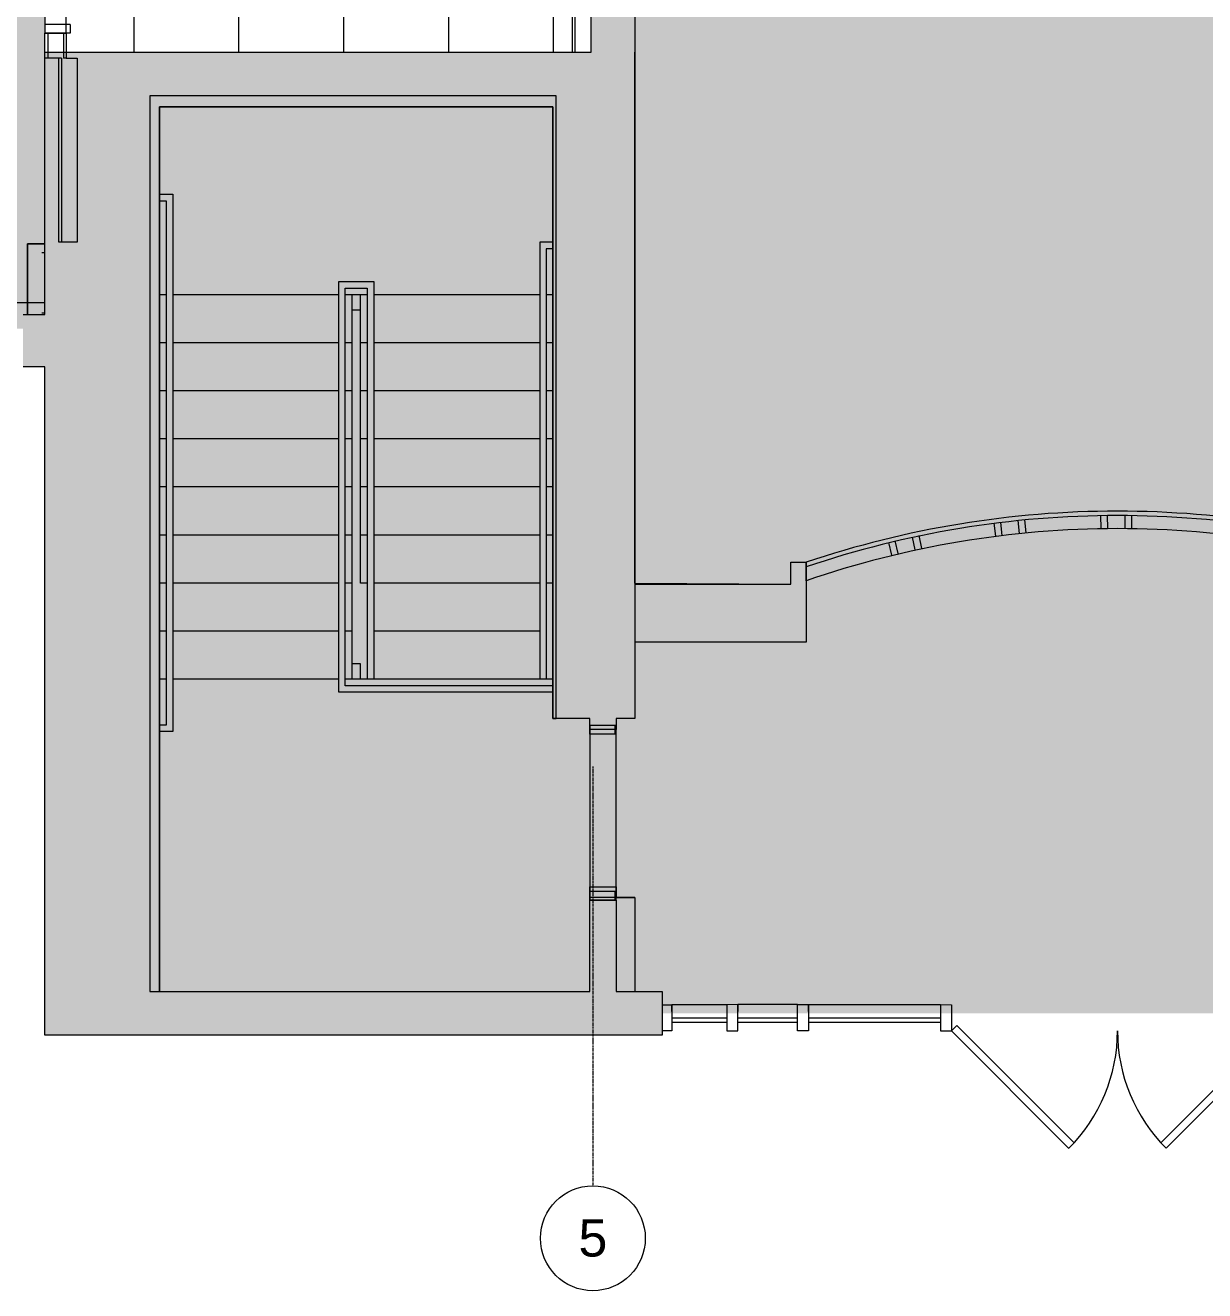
# Model space of a CAD drawing. Header units: inches. Extents: x -24 to 3083, y 122 to 13691.
# Drawn here: x 1510.2 to 1780.2, y 11893 to 12182.6 of the extents above; entities that cross this region are included whole.
import ezdxf

# ---------------------------------------------------------------- set-up
doc = ezdxf.new("R2010")
doc.units = ezdxf.units.IN
doc.header["$MEASUREMENT"] = 0
doc.linetypes.add('X2$0$Grid Line 1_2_', pattern=[0.8749999999999999, 0.4999999999999999, -0.125, 0.125, -0.125])
for name, color, linetype, lineweight in [('X2$0$A-CLNG', 13, 'Continuous', 13), ('X2$0$A-CLNG-PATT', 13, 'Continuous', 13), ('X2$0$A-DETL-GENF', 92, 'Continuous', 9), ('X2$0$A-DOOR', 31, 'Continuous', 13), ('X2$0$A-DOOR-FRAM', 31, 'Continuous', 20), ('X2$0$A-GLAZ', 151, 'Continuous', 13), ('X2$0$A-WALL', 113, 'Continuous', 13), ('X2$0$A-Wall-Extr', 7, 'Continuous', 9), ('X2$0$A-WALL-PATT', 111, 'Continuous', 13), ('X2$0$I-WALL', 2, 'Continuous', 9), ('X2$0$Plaza America_Tower 1_2nd Floor -REVIT_dwg', 8, 'Continuous', 9), ('X2$0$S-GRID', 1, 'Continuous', 9), ('X2$0$S-GRID-IDEN', 1, 'Continuous', 9)]:
    doc.layers.add(name, color=color, linetype=linetype, lineweight=lineweight)
doc.styles.add('X2$0$Swis721 Lt BT', font='swissl.ttf', dxfattribs={"height": 8.51463790446841})
pattern_1 = [(0, (0, 0), (30.72, 7.68), [1.267, -21.773, 1.267, -21.773, -122.88]), (0, (0, 0), (30.72, 7.68), [-46.08, 1.267, -44.813, 1.267, -21.773, -53.76]), (0, (0, 0), (30.72, 7.68), [-115.2, 1.267, -14.093, 1.267, -37.133]), (120, (11.52, 3.84), (-22.01107510106448, 22.76430040425796), [1.267, -21.773, 1.267, -21.773, -122.88]), (120, (11.52, 3.84), (-22.01107510106448, 22.76430040425796), [-46.07999999999999, 1.267, -44.813, 1.267, -21.773, -53.75999999999999]), (120, (11.52, 3.84), (-22.01107510106448, 22.76430040425796), [-115.2, 1.267, -14.093, 1.267, -37.133]), (240, (15.36, 19.2), (-8.708924898935503, -30.44430040425795), [1.267, -21.773, 1.267, -21.773, -122.88]), (240, (15.36, 19.2), (-8.708924898935503, -30.44430040425795), [-46.08, 1.267, -44.813, 1.267, -21.773, -53.76]), (240, (15.36, 19.2), (-8.708924898935503, -30.44430040425795), [-115.2, 1.267, -14.093, 1.267, -37.133])]

# ---------------------------------------------------------------- blocks, each defined once
blk = doc.blocks.new('X2$0$Plaza America_Tower 1_2nd Floor -REVIT_dwg-5250115-FIRST FLOOR')
at = {"layer": 'X2$0$A-GLAZ', "color": 253, "lineweight": 9}
for p, q in [((26673.9447293133, 12065.6598864842), (26673.5676043133, 12068.6360114842)), ((26675.4333543133, 12065.8432614842), (26675.0767293133, 12068.8218864842)), ((26679.4079793133, 12066.2917614842), (26679.1064793133, 12069.2672614842)), ((26680.9017293133, 12066.4288864842), (26680.6197293133, 12069.4153864842)), ((26698.0578543133, 12067.3741364842), (26698.0306043133, 12070.3738864842)), ((26699.5577293133, 12067.3928864842), (26699.5304793133, 12070.3926364842)), ((26703.5576043133, 12067.3928864842), (26703.5848543133, 12070.3926364842)), ((26705.0573543133, 12067.3741364842), (26705.0847293133, 12070.3738864842)), ((26656.9962293133, 12062.8355114842), (26656.3877293133, 12065.7731364842)), ((26650.1646043133, 12061.3120114842), (26649.46410431329, 12064.2236364842)), ((26651.6252293133, 12061.6528864842), (26650.9434793133, 12064.5742614842)), ((26655.5266043133, 12062.5352614842), (26654.8999793133, 12065.4596364842)), ((26630.54435431332, 12055.44415424489), (26630.55722931332, 12059.66813648421)), ((26597.55722931332, 11958.41874825509), (26599.80658526332, 11958.42426148421)), ((26599.8072293133, 11956.83001519459), (26599.8072293133, 11958.41914943211)), ((26599.7943352633, 11955.4243864842), (26612.4322293133, 11955.4243864842)), ((26599.7943352633, 11954.4245114842), (26612.4322293133, 11954.4245114842)), ((26614.90964196434, 11955.43051246973), (26628.5572293133, 11955.43051246973)), ((26614.90964196434, 11954.43063746973), (26628.5572293133, 11954.43063746973)), ((26631.04676696434, 11955.43705258143), (26661.2932293133, 11955.43705258143)), ((26631.04676696434, 11954.43717758143), (26661.2932293133, 11954.43717758143)), ((26663.8072293133, 11952.4181364842), (26665.04466618038, 11953.65557335128)), ((26691.89899073958, 11926.78109624881), (26665.03008210301, 11953.65000488538)), ((26690.66164226085, 11925.54374777008), (26663.79273362428, 11952.41265640665))]:
    blk.add_line(p, q, dxfattribs=at)
at = {"layer": 'X2$0$A-GLAZ', "color": 253, "lineweight": 9, "flags": 128}
for points in [[(26627.04460431329, 12054.6705114842), (26627.04460431329, 12059.6702614842), (26630.5443543133, 12059.6702614842)], [(26630.5572293133, 12055.44858253735), (26630.5443543133, 12059.6702614842), (26630.5443543133, 12054.6705114842)], [(26612.42010431332, 11958.42426148421), (26599.80658526332, 11958.42426148421), (26599.80658526332, 11952.41813648421), (26597.55722931332, 11952.41813648421)], [(26628.5572293133, 11958.4308015959), (26614.92189196434, 11958.4308015959), (26612.4201043133, 11958.4242614842), (26612.4201043133, 11952.42426246973), (26614.92189196434, 11952.42426246973), (26614.92189196434, 11958.42527541764), (26614.92189196434, 11956.83614118012)], [(26631.05966101435, 11956.84268129182), (26631.05966101435, 11958.43181552934), (26661.2932293133, 11958.43181552934), (26663.79258526329, 11958.42426209176), (26663.79258526329, 11952.4242614842)], [(26661.29079761225, 11958.42426049867), (26661.29079761225, 11952.4242614842), (26663.79258526329, 11952.4242614842)], [(26712.93717162821, 11925.54807879911), (26739.8072293133, 11952.4181364842), (26738.56979244622, 11953.65557335128), (26711.69973476114, 11926.78551566619)]]:
    blk.add_lwpolyline(points, dxfattribs=at)
blk.add_lwpolyline([(26631.05901696434, 11952.43080258143), (26628.55966101435, 11952.43080258143), (26628.55966101435, 11958.4308015959), (26631.05901696434, 11958.43692758143)], close=True, dxfattribs=at)
at = {"layer": 'X2$0$A-GLAZ', "color": 253, "lineweight": 9}
for centre, radius, start, end in [((26701.79171664393, 11848.66157661157), 222.7124788279989, 90.00004166669679, 108.6573083333626), ((26701.79139397609, 11848.66156897575), 222.7124864638215, 71.34269198938323, 89.99995865607335), ((26701.79143339991, 11848.66328578554), 221.7108096539975, 89.99996944445012, 108.744658333288), ((26701.79167417445, 11848.66325973338), 221.7108357061658, 71.25534277785384, 90.00003166674746), ((26701.79165563333, 11848.66195689315), 218.7122585463789, 90.00002499997638, 109.0114972222005), ((26701.7914552042, 11848.66195070124), 218.7122647382996, 70.98850027165044, 89.99997249383475), ((26663.80726325442, 11952.41808698673), 38.00000000000642, 315.0000000000006, 0.01728754605654802), ((26739.80717981582, 11952.41810254307), 38.0000000000026, 179.9827359263377, 224.9999999999285)]:
    blk.add_arc(centre, radius, start, end, dxfattribs=at)
at = {"layer": 'X2$0$A-Wall-Extr', "color": 253}
for p, q in [((26591.30722931332, 12173.91813648421), (26591.30722931332, 12176.41851148421)), ((26455.5572293133, 12130.5430114842), (26456.30722931331, 12130.5430114842)), ((26484.0572293133, 12120.9181364842), (26482.5572293133, 12120.9181364842)), ((26523.5572293133, 12120.9181364842), (26485.5572293133, 12120.9181364842)), ((26530.0572293133, 12120.9181364842), (26525.0572293133, 12120.9181364842)), ((26526.5572293133, 12120.9181364842), (26526.5572293133, 12032.9181364842)), ((26569.5572293133, 12120.9181364842), (26531.5572293133, 12120.9181364842)), ((26572.5572293133, 12120.9181364842), (26571.0572293133, 12120.9181364842)), ((26455.5572293133, 12116.7930114842), (26456.30722931331, 12116.7930114842)), ((26528.5572293133, 12117.4181364842), (26526.5572293133, 12117.4181364842)), ((26484.0572293133, 12109.9181364842), (26482.5572293133, 12109.9181364842)), ((26523.5572293133, 12109.9181364842), (26485.5572293133, 12109.9181364842)), ((26526.5572293133, 12109.9181364842), (26525.0572293133, 12109.9181364842)), ((26530.0572293133, 12109.9181364842), (26528.5572293133, 12109.9181364842)), ((26569.5572293133, 12109.9181364842), (26531.5572293133, 12109.9181364842)), ((26572.5572293133, 12109.9181364842), (26571.0572293133, 12109.9181364842)), ((26484.0572293133, 12098.9181364842), (26482.5572293133, 12098.9181364842)), ((26523.5572293133, 12098.9181364842), (26485.5572293133, 12098.9181364842)), ((26526.5572293133, 12098.9181364842), (26525.0572293133, 12098.9181364842)), ((26530.0572293133, 12098.9181364842), (26528.5572293133, 12098.9181364842)), ((26569.5572293133, 12098.9181364842), (26531.5572293133, 12098.9181364842)), ((26572.5572293133, 12098.9181364842), (26571.0572293133, 12098.9181364842)), ((26484.0572293133, 12087.9181364842), (26482.5572293133, 12087.9181364842)), ((26523.5572293133, 12087.9181364842), (26485.5572293133, 12087.9181364842)), ((26526.5572293133, 12087.9181364842), (26525.0572293133, 12087.9181364842)), ((26530.0572293133, 12087.9181364842), (26528.5572293133, 12087.9181364842)), ((26569.5572293133, 12087.9181364842), (26531.5572293133, 12087.9181364842)), ((26572.5572293133, 12087.9181364842), (26571.0572293133, 12087.9181364842)), ((26484.0572293133, 12076.9181364842), (26482.5572293133, 12076.9181364842)), ((26523.5572293133, 12076.9181364842), (26485.5572293133, 12076.9181364842)), ((26526.5572293133, 12076.9181364842), (26525.0572293133, 12076.9181364842)), ((26530.0572293133, 12076.9181364842), (26528.5572293133, 12076.9181364842)), ((26569.5572293133, 12076.9181364842), (26531.5572293133, 12076.9181364842)), ((26572.5572293133, 12076.9181364842), (26571.0572293133, 12076.9181364842)), ((26484.0572293133, 12065.9181364842), (26482.5572293133, 12065.9181364842)), ((26523.5572293133, 12065.9181364842), (26485.5572293133, 12065.9181364842)), ((26526.5572293133, 12065.9181364842), (26525.0572293133, 12065.9181364842)), ((26530.0572293133, 12065.9181364842), (26528.5572293133, 12065.9181364842)), ((26569.5572293133, 12065.9181364842), (26531.5572293133, 12065.9181364842)), ((26572.5572293133, 12065.9181364842), (26571.0572293133, 12065.9181364842)), ((26484.0572293133, 12054.9181364842), (26482.5572293133, 12054.9181364842)), ((26523.5572293133, 12054.9181364842), (26485.5572293133, 12054.9181364842)), ((26526.5572293133, 12054.9181364842), (26525.0572293133, 12054.9181364842)), ((26569.5572293133, 12054.9181364842), (26531.5572293133, 12054.9181364842)), ((26572.5572293133, 12054.9181364842), (26571.0572293133, 12054.9181364842)), ((26591.3072293133, 12054.6681364842), (26627.0572293133, 12054.6681364842)), ((26484.0572293133, 12043.9181364842), (26482.5572293133, 12043.9181364842)), ((26523.5572293133, 12043.9181364842), (26485.5572293133, 12043.9181364842)), ((26526.5572293133, 12043.9181364842), (26525.0572293133, 12043.9181364842)), ((26569.5572293133, 12043.9181364842), (26531.5572293133, 12043.9181364842)), ((26484.0572293133, 12032.9181364842), (26482.5572293133, 12032.9181364842)), ((26523.5572293133, 12032.9181364842), (26485.5572293133, 12032.9181364842)), ((26572.5572293133, 12032.9181364842), (26525.0572293133, 12032.9181364842)), ((26591.2959793133, 11982.9233864842), (26581.0463543133, 11982.9233864842)), ((26591.3072293133, 11982.9181364842), (26591.3072293133, 11961.4181364842)), ((26591.2959793133, 11961.4242614842), (26596.7957293133, 11961.4242614842))]:
    blk.add_line(p, q, dxfattribs=at)
at = {"layer": 'X2$0$A-Wall-Extr', "color": 253, "flags": 128}
for points in [[(26591.30722931332, 12173.91576148421), (26591.30722931332, 12054.93538648421)], [(26581.0572293133, 11985.4181364842), (26587.0572293133, 11985.4181364842), (26587.0572293133, 11982.9181364842), (26581.0572293133, 11982.9181364842)], [(26581.04635431333, 11982.32438648421), (26581.04635431333, 11982.92338648421)]]:
    blk.add_lwpolyline(points, close=True, dxfattribs=at)
for points in [[(26482.55722931333, 11961.41813648421), (26482.55722931333, 12163.91813648421), (26572.54672931333, 12163.91813648421), (26572.54672931333, 12023.92176148421), (26573.29597931332, 12023.92176148421)], [(26573.29597931332, 12023.92176148421), (26572.55722931332, 12023.92176148421), (26572.55722931332, 12163.91613648421), (26482.55722931333, 12163.91613648421), (26482.55722931333, 11961.41813648421)], [(26581.04635431333, 12023.91813648421), (26572.55722931332, 12023.91813648421), (26572.55722931332, 12163.91813648421)], [(26482.5572293133, 12143.9181364842), (26485.5572293133, 12143.9181364842), (26485.5572293133, 12020.9181364842), (26482.5572293133, 12020.9181364842)], [(26482.5572293133, 12142.4181364842), (26484.0572293133, 12142.4181364842), (26484.0572293133, 12022.4181364842), (26482.5572293133, 12022.4181364842)], [(26452.30147931333, 12116.41851148421), (26452.30147931333, 12132.54313648421), (26456.30722931333, 12132.54313648421)], [(26456.30722931333, 12132.54313648421), (26452.30722931332, 12132.54313648421), (26452.30722931332, 12116.41851148421)], [(26572.5572293133, 12132.9181364842), (26569.5572293133, 12132.9181364842), (26569.5572293133, 12032.9181364842)], [(26572.5572293133, 12131.4181364842), (26571.0572293133, 12131.4181364842), (26571.0572293133, 12032.9181364842)], [(26572.5572293133, 12029.9181364842), (26523.5572293133, 12029.9181364842), (26523.5572293133, 12123.9181364842), (26531.5572293133, 12123.9181364842), (26531.5572293133, 12032.9181364842)], [(26572.5572293133, 12031.4181364842), (26525.0572293133, 12031.4181364842), (26525.0572293133, 12122.4181364842), (26530.0572293133, 12122.4181364842), (26530.0572293133, 12032.9181364842)], [(26530.0572293133, 12054.9181364842), (26528.5572293133, 12054.9181364842), (26528.5572293133, 12120.9181364842)], [(26591.29597931333, 12054.93538648421), (26627.05722931332, 12054.66813648421), (26627.04460431332, 12059.67026148421), (26630.54435431332, 12059.67026148421), (26630.54435431332, 12041.41813648421), (26591.30722931332, 12041.41813648421), (26591.30722931332, 12023.91813648421), (26587.05722931333, 12023.91813648421), (26587.05722931333, 12021.41813648421), (26581.05722931332, 12021.41813648421), (26581.05722931332, 12022.3272817264)], [(26630.55722931332, 12059.66813648421), (26630.55722931332, 12041.41813648421), (26591.30722931332, 12041.41813648421), (26591.30722931332, 12023.91813648421), (26587.04635431333, 12023.91813648421)], [(26591.2959793133, 12054.6705114842), (26627.04460431329, 12054.6705114842), (26627.04460431329, 12059.6702614842), (26630.5443543133, 12059.6702614842), (26630.5443543133, 12041.4210114842)], [(26528.5572293133, 12032.9181364842), (26528.5572293133, 12036.4181364842), (26526.5572293133, 12036.4181364842)], [(26587.05722931333, 12023.91813648421), (26587.05722931333, 12021.41813648421), (26581.05722931332, 12021.41813648421), (26581.05722931332, 12022.3272817264)], [(26581.112592854, 11982.32438648421), (26581.12239496989, 11985.41813648421), (26587.05722931333, 11985.41813648421), (26587.05722931333, 11982.91813648421), (26591.30722931332, 11982.91813648421), (26591.30722931332, 11961.42426148421), (26597.30722931332, 11961.42426148421)]]:
    blk.add_lwpolyline(points, dxfattribs=at)
blk = doc.blocks.new('X2$0$Single Flush - OTJ_SOLIDFLUSH_ALUM-5104245-FIRST FLOOR')
at = {"layer": 'X2$0$A-DOOR-FRAM'}
for p, q in [((-20.00000000000034, 3.312499999999999), (-20.00000000000034, -2.4375)), ((-20.00000000000034, 3.312499999999999), (-18.00000000000034, 3.312499999999999)), ((-18.00000000000034, 3.312499999999999), (-18.00000000000034, -2.4375)), ((18.00000399999976, 3.312499999999999), (18.00000399999976, -2.4375)), ((18.00000399999976, 3.312499999999999), (20.00000399999975, 3.312499999999999)), ((20.00000399999975, 3.312499999999999), (20.00000399999975, -2.4375)), ((-20.00000000000034, -2.437499999999999), (-18.00000000000034, -2.437499999999999)), ((18.00000399999976, -2.437499999999999), (20.00000399999975, -2.437499999999999))]:
    blk.add_line(p, q, dxfattribs=at)
blk = doc.blocks.new('X2$0$Single Flush - OTJ_SOLIDFLUSH_ALUM-5237249-FIRST FLOOR')
at = {"layer": 'X2$0$A-DOOR-FRAM', "color": 8}
for p, q in [((-20.00000000000034, -2.75), (-20.00000000000034, 2.999999999999999)), ((-20.00000000000034, 2.999999999999999), (-18.00000000000034, 2.999999999999999)), ((-18.00000000000034, -2.75), (-18.00000000000034, 2.999999999999999)), ((18.00000399999976, -2.75), (18.00000399999976, 2.999999999999999)), ((18.00000399999976, 2.999999999999999), (20.00000399999975, 2.999999999999999)), ((20.00000399999975, -2.75), (20.00000399999975, 2.999999999999999)), ((-20.00000000000034, -2.75), (-18.00000000000034, -2.75)), ((18.00000399999976, -2.75), (20.00000399999975, -2.75))]:
    blk.add_line(p, q, dxfattribs=at)
blk = doc.blocks.new('X2$0$Grid - Grid Head - Circle-50561-FIRST FLOOR')
at = {"layer": 'X2$0$S-GRID-IDEN'}
blk.add_circle((0, 0), 0.1250000000000001, dxfattribs=at)
blk = doc.blocks.new('X2')
at = {"layer": 'X2$0$A-CLNG-PATT'}
h = blk.add_hatch(dxfattribs=at)
h.set_pattern_fill('FP2_63', color=256, style=0, pattern_type=2)
h.set_pattern_definition([(0, (0, 0), (15.36, 3.84), [1.267, -10.253, 1.267, -10.253, -61.44]), (0, (0, 0), (15.36, 3.84), [-23.04, 1.267, -21.773, 1.267, -10.253, -26.88]), (0, (0, 0), (15.36, 3.84), [-57.6, 1.267, -6.412999999999999, 1.267, -17.933]), (120, (5.76, 1.92), (-11.00553755053224, 11.38215020212898), [1.267, -10.253, 1.267, -10.253, -61.43999999999999]), (120, (5.76, 1.92), (-11.00553755053224, 11.38215020212898), [-23.04, 1.267, -21.773, 1.267, -10.253, -26.88]), (120, (5.76, 1.92), (-11.00553755053224, 11.38215020212898), [-57.59999999999999, 1.267, -6.412999999999998, 1.267, -17.933]), (240, (7.68, 9.6), (-4.354462449467752, -15.22215020212898), [1.267, -10.253, 1.267, -10.253, -61.44]), (240, (7.68, 9.6), (-4.354462449467752, -15.22215020212898), [-23.04, 1.267, -21.773, 1.267, -10.253, -26.88]), (240, (7.68, 9.6), (-4.354462449467752, -15.22215020212898), [-57.6, 1.267, -6.412999999999999, 1.267, -17.933])])
h.paths.add_polyline_path([(25691.31948555828, 12113.17263648421), (25691.31948555828, 12115.17263648422), (25694.33336055828, 12115.17273017981), (25694.33336055828, 12119.16813648421), (25540.28588946195, 12119.16813648421), (25540.30722931332, 12115.16813648421), (25546.56948555829, 12115.16813648421), (25546.56948555829, 12113.17263648421), (25641.98303642479, 12113.17263648421)], flags=0)
h.paths.add_polyline_path([(27572.05722931333, 12113.17263648421), (27652.05627579081, 12113.17263648421), (27652.05627579081, 12120.17263648421), (27551.47660431332, 12120.17263648421), (27551.47660431332, 12116.17263648421), (27572.05722931333, 12116.17263648421)], flags=0)
h.paths.add_polyline_path([(27727.84703642479, 12113.17263648421), (27857.05753228224, 12113.17263648421), (27857.05753228224, 12116.17263648421), (27863.42699353379, 12116.17263648421), (27863.42699353379, 12120.17263648421), (27712.0562757908, 12120.17263648421), (27712.0562757908, 12113.17263648421)], flags=0)
h.paths.add_polyline_path([(25902.15036055832, 12113.17263648421), (26071.81948555828, 12113.17263648421), (26071.81948555828, 12115.17263648421), (26092.64148555829, 12115.17263648421), (26092.64148555829, 12119.17263648422), (25871.64148555829, 12119.17263648422), (25871.64148555829, 12115.17263648421), (25891.9807355583, 12115.17263648421), (25891.98073555829, 12113.17263648421), (25892.28144421932, 12113.17263648421)], flags=0)
h.paths.add_polyline_path([(26371.98073555829, 12113.17263648421), (26451.30722931332, 12113.17263648421), (26451.30722931332, 12116.41851148421), (26456.30722931333, 12116.41851148421), (26456.30722931333, 12119.17263648422), (26351.64148555828, 12119.17263648422), (26351.64148555828, 12115.17263648421), (26371.98073555829, 12115.17263648421)], flags=0)
h.paths.add_polyline_path([(27031.64597931332, 12113.17263648421), (27031.64597931333, 12116.17263648421), (27052.46797931333, 12116.17263648421), (27052.46797931333, 12120.17263648421), (26946.46797931332, 12120.16813648422), (26946.46797931332, 12116.23013648421), (26951.30722931333, 12116.23013648421), (26951.30722931333, 12113.17263648421), (26954.78047931332, 12113.17263648421)], flags=0)
h.paths.add_polyline_path([(25751.48073555829, 12113.17263648421), (25831.81948555829, 12113.17263648421), (25831.81948555829, 12115.17263648422), (25852.64148555829, 12115.17263648422), (25852.64148555829, 12119.17263648422), (25751.48073555829, 12119.16813648421), (25751.48073555829, 12115.16813648421)], flags=0)
h.paths.add_polyline_path([(26160.00698555829, 12113.17263648421), (26311.81948555828, 12113.17263648421), (26311.81948555828, 12115.17263648421), (26332.6414855583, 12115.17263648421), (26332.6414855583, 12119.17263648422), (26164.25698555829, 12119.17263648422), (26164.25698555829, 12113.23513648421), (26159.38198555829, 12113.23513648421), (26159.38198555829, 12119.17263648422), (26111.64148555828, 12119.17263648422), (26111.64148555828, 12115.17263648421), (26131.98073555829, 12115.17263648421), (26131.98073555829, 12113.17263648421), (26159.38198555829, 12113.17263648421)], flags=0)
h.paths.add_polyline_path([(27271.64597931333, 12113.2144571432), (27271.64597931333, 12116.17263648421), (27292.22660431332, 12116.17263648421), (27292.20345111019, 12120.16813648421), (27194.17549852658, 12120.16813648421), (27194.17549852658, 12113.28063648421), (27189.30049852658, 12113.28063648421), (27189.30049852658, 12120.16813648421), (27087.80722931333, 12120.16813648421), (27087.80722931333, 12116.17263648421), (27091.80722931333, 12116.17263648421), (27091.80722931333, 12113.2144571432), (27206.38103642479, 12113.2144571432)], flags=0)
h.paths.add_polyline_path([(27380.20303642479, 12113.2144571432), (27516.00922931332, 12113.2144571432), (27516.00922931332, 12120.17263648421), (27311.22660431332, 12120.17263648421), (27311.22660431332, 12116.17263648421), (27331.80722931332, 12116.17263648421), (27331.80722931333, 12113.2144571432)], flags=0)
h.paths.add_polyline_path([(27707.8062757908, 12116.17263648421), (27707.80627579081, 12120.17263648421), (27656.30627579082, 12120.17263648421), (27656.30627579082, 12116.17263648421), (27698.39597931332, 12116.17263648421)], flags=0)
h.paths.add_polyline_path([(27524.05722931333, 12116.17263648421), (27532.47660431333, 12116.17263648421), (27532.47660431333, 12120.17263648421), (27520.25922931331, 12120.17263648421), (27520.25922931331, 12116.17263648421)], flags=0)
h.paths.add_polyline_path([(27082.93222931333, 12116.17263648421), (27082.93222931333, 12120.17263648421), (27071.46797931332, 12120.16813648422), (27071.46797931332, 12116.17263648421), (27079.64597931332, 12116.17263648421)], flags=0)
h.paths.add_polyline_path([(27892.05272931333, 12141.26188648421), (27892.05272931333, 12150.41813648421), (27894.55272931331, 12150.41813648421), (27894.55272931331, 12295.10128087273), (27892.30272931331, 12295.10128087272), (27892.30272931331, 12337.45414772779), (27888.30272931332, 12337.45414772779), (27888.30272931332, 12141.26188648421), (27892.03690810271, 12141.26188648421)], flags=0)
h.paths.add_polyline_path([(25515.38386654815, 12141.56399912924), (25515.38386654815, 12341.91851148421), (25511.31948555829, 12341.91851148421), (25511.3067521477, 12295.16788648421), (25509.0567355583, 12295.16788648421), (25509.0567355583, 12150.41803013598), (25511.38386654815, 12150.41803013598), (25511.38386654815, 12141.56399912924)], flags=0)
h.paths.add_polyline_path([(27888.0810990473, 12365.35128087273), (27892.30722931332, 12365.35128087273), (27892.31948555831, 12412.16826148422), (27894.56948555831, 12412.16826148422), (27894.56948555831, 12492.66826148421), (27892.31948555831, 12492.66826148422), (27892.31948555831, 12552.6680114842), (27894.30272931333, 12552.6680114842), (27894.30272931333, 12633.16826148421), (27892.05272931333, 12633.16826148421), (27892.02456259232, 12641.66826148421), (27888.05272931332, 12641.66826148421), (27888.05272931332, 12365.35128087273)], flags=0)
h.paths.add_polyline_path([(25511.31948555829, 12365.91851148421), (25515.31948555829, 12365.91851148421), (25515.31948555829, 12403.9182614842), (25511.31948555829, 12403.9182614842), (25511.31948555829, 12385.9182614842)], flags=0)
h.paths.add_polyline_path([(25511.32002006839, 12408.7932614842), (25515.31948555829, 12408.7932614842), (25515.31948555829, 12512.66801148421), (25511.3194855583, 12512.66801148421), (25511.30673555829, 12492.66801148409), (25509.32398555829, 12492.66801148421), (25509.32398555829, 12412.16801148421), (25511.3194855583, 12412.16801148421), (25511.3194855583, 12408.7932614842)], flags=0)
h.paths.add_polyline_path([(27888.05272931332, 12688.91826148422), (27892.05272931333, 12688.91826148422), (27892.05272931333, 12711.16826148421), (27894.17732988641, 12711.16826148421), (27894.17732988641, 12791.8292614842), (27892.30272931332, 12791.8292614842), (27892.30272931332, 12844.16876148422), (27888.05272931332, 12844.16876148422), (27888.05272931332, 12689.7800729732)], flags=0)
h.paths.add_polyline_path([(27892.20866466589, 12849.04376148422), (27892.30272931332, 12849.04376148422), (27892.3194855583, 12852.66801148421), (27894.30272931333, 12852.66801148421), (27894.30272931333, 12933.16826148421), (27892.05272931333, 12933.16826148421), (27892.05272931333, 12959.85140557675), (27888.05272931332, 12959.85140557675), (27888.05272931332, 12849.04376148422), (27888.30722931293, 12849.04376148422)], flags=0)
h = blk.add_hatch(dxfattribs=at)
h.set_pattern_fill('FP2_1', color=256, style=0, pattern_type=2)
h.set_pattern_definition(pattern_1)
h.paths.add_polyline_path([(25694.33336055828, 12119.16813648421), (25694.33336055828, 12138.40076148421), (25540.30722931332, 12138.40076148421), (25540.30722931332, 12119.16813648421), (25641.98303642479, 12119.16813648421)], flags=0)
h.paths.add_polyline_path([(26192.85965643385, 12119.17263648422), (26332.6414855583, 12119.17263648422), (26332.6414855583, 12138.40076148421), (26192.85965643385, 12138.40076148421), (26192.85965643385, 12428.37745533608), (26438.30722931333, 12463.19617521241), (26438.30722931333, 12138.40076148421), (26351.64148555828, 12138.40076148421), (26351.64148555828, 12119.17263648422), (26456.30722931333, 12119.17263648422), (26456.30722931333, 12483.92983184179), (26192.12609085786, 12446.45360443982), (26192.12609085786, 12475.50955231424), (26164.12609085786, 12475.50955231424), (26164.12609085786, 12474.25955231424), (26159.87609085786, 12474.25955231424), (26159.87609085786, 12475.50955231424), (26136.12609085786, 12475.50955231424), (26136.12609085786, 12438.50955231414), (25892.28144421932, 12403.91824246407), (25891.11037864333, 12403.91826148419), (25891.11037864333, 12441.66413034901), (25865.23537864333, 12441.66413034901), (25865.23537864333, 12440.41413034901), (25860.98537864333, 12440.41413034901), (25860.98537864333, 12441.66413034901), (25835.11037864333, 12441.66413034901), (25835.11037864333, 12403.9182614842), (25515.31948555829, 12403.9182614842), (25515.31948555829, 12365.91851148421), (25530.3067355583, 12365.91851148421), (25530.3067355583, 12341.91851148421), (25515.38386654815, 12341.91851148421), (25515.38386654815, 12141.56399912924), (25533.38386654815, 12141.56399912924), (25533.38386654815, 12385.9182614842), (25835.11037864333, 12385.9182614842), (25835.11037864333, 12138.40076148421), (25751.48073555829, 12138.40076148421), (25751.48073555829, 12119.17263648422), (25852.64148555829, 12119.17263648422), (25852.64148555829, 12136.23013648421), (25860.98537864334, 12136.23013648421), (25860.98537864334, 12137.23069898422), (25865.23537864334, 12137.23069898422), (25865.23537864334, 12136.23013648421), (25871.64148555829, 12136.23013648421), (25871.64148555829, 12119.17263648422), (26092.64148555829, 12119.17263648422), (26092.64148555829, 12138.40076148421), (25892.28144421932, 12138.40076148421), (25892.28144421932, 12385.73800916321), (26131.25109085787, 12419.63778290161), (26131.25109085787, 12138.40076148421), (26111.64148555828, 12138.40076148421), (26111.64148555828, 12119.17263648422), (26159.38198555829, 12119.17263648422), (26159.38198555829, 12136.17263648422), (26159.87609085787, 12136.17263648422), (26159.87609085787, 12137.42263648422), (26164.12609085787, 12137.42263648422), (26164.12609085787, 12136.17263648422), (26164.25698555829, 12136.17263648422), (26164.25698555829, 12119.17263648422)], flags=0)
h.paths.add_polyline_path([(25931.70798530112, 12129.58543204254), (25932.06505871468, 12128.70315536366), (25932.19606615642, 12128.69489912422), (25932.27124627082, 12128.75840315282), (25932.28632521731, 12128.87293912267), (25932.21599848166, 12128.96459070896), (25932.10146251181, 12128.97966965545), (25932.00981092552, 12128.9093429198), (25931.97495106126, 12128.87293912267), (25931.79416457831, 12129.35543204254)], flags=0)
h.paths.add_polyline_path([(26042.49314155113, 12129.58543204254), (26042.20639487322, 12128.87293912267), (26042.13606813757, 12128.96459070896), (26042.02153216772, 12128.97966965545), (26041.92988058143, 12128.9093429198), (26041.91884355664, 12128.78504888775), (26041.98512837058, 12128.70315536366), (26042.09966434044, 12128.68807641717), (26042.19131592673, 12128.75840315282), (26042.4097243455, 12129.35543204254)], flags=0)
h.paths.add_polyline_path([(26000.49091142479, 12125.19715079254), (25932.55564155112, 12125.19715079254), (25932.52439155112, 12125.92918204254), (25931.70798530112, 12125.93152579254), (25931.70798530112, 12129.58543204254), (25932.52439155112, 12129.58543204254), (25932.55972601585, 12130.90696420125), (25932.59506048057, 12130.91643204254), (25938.55564155112, 12130.88518204254), (25938.55564155112, 12131.05543204254), (26035.64548530112, 12131.05543204254), (26035.64548530112, 12130.88518204254), (26041.67432731574, 12130.85529415655), (26041.67673530112, 12129.58543204254), (26042.49314155113, 12129.58543204254), (26042.49314155113, 12125.92918204254), (26041.67673530112, 12125.92590079254), (26041.64548530112, 12125.19715079254), (26011.35478642479, 12125.19715079254)], flags=0)
h.paths.add_polyline_path([(26042.49229151166, 12125.93152579254), (26042.13606813757, 12126.81145872141), (26042.00506069583, 12126.81971496085), (26041.92988058143, 12126.75621093226), (26041.91480163494, 12126.64167496241), (26041.98512837058, 12126.55002337612), (26042.09966434044, 12126.53494442962), (26042.19131592673, 12126.60527116527), (26042.22617579099, 12126.64167496241), (26042.40819173374, 12126.15590079254)], flags=0)
h.paths.add_polyline_path([(25931.7088634867, 12125.93152579254), (25931.99473197903, 12126.64167496241), (25932.06505871468, 12126.55002337612), (25932.17959468453, 12126.53494442962), (25932.27124627082, 12126.60527116527), (25932.28632521731, 12126.71980713512), (25932.20861027976, 12126.81451901484), (25932.10146251181, 12126.82653766791), (25932.00981092552, 12126.75621093226), (25931.7902124515, 12126.15590079254)], flags=0)
h.paths.add_polyline_path([(26041.82330046191, 12127.54742840258), (26041.97170707145, 12127.608900433), (26042.03317910187, 12127.75730704254), (26041.97170707145, 12127.90571365207), (26041.82330046191, 12127.96718568249), (26041.67673530112, 12127.90571365207), (26041.71836114194, 12127.57554680862), (26041.76897987273, 12127.55457984382)], flags=0)
h.paths.add_polyline_path([(25932.37782639033, 12127.54742840258), (25932.52439155112, 12127.608900433), (25932.48276571032, 12127.93906727645), (25932.32350580116, 12127.96003424126), (25932.19606615642, 12127.86224636251), (25932.17509919162, 12127.70298645335), (25932.27288707036, 12127.57554680862), (25932.32350580116, 12127.55457984382)], flags=0)
h.paths.add_polyline_path([(25523.7269855583, 12190.41387625682), (25524.60926223717, 12190.77094967037), (25524.61751847661, 12190.90195711211), (25524.55401444801, 12190.97713722651), (25524.43947847816, 12190.992216173), (25524.34782689187, 12190.92188943735), (25524.33274794538, 12190.8073534675), (25524.40307468103, 12190.71570188121), (25524.43947847816, 12190.68084201695), (25523.9569855583, 12190.50005553399)], flags=0)
h.paths.add_polyline_path([(25523.72698555829, 12301.19903250681), (25524.43947847816, 12300.91228582891), (25524.34782689187, 12300.84195909326), (25524.33274794538, 12300.72742312341), (25524.40307468103, 12300.63577153712), (25524.51761065088, 12300.62069259062), (25524.60926223717, 12300.69101932628), (25524.62434118366, 12300.80555529613), (25524.55401444801, 12300.89720688242), (25524.29792050173, 12300.99196382171)], flags=0)
h.paths.add_polyline_path([(25527.38323555829, 12301.19903250681), (25526.50095887942, 12300.84195909326), (25526.49270263997, 12300.71095165151), (25526.55620666857, 12300.63577153712), (25526.67074263842, 12300.62069259062), (25526.76239422471, 12300.69101932628), (25526.77747317121, 12300.80555529613), (25526.70714643555, 12300.89720688242), (25526.67074263842, 12300.93206674668), (25527.27071402574, 12301.15687153141)], flags=0)
h.paths.add_polyline_path([(25526.67074263842, 12190.41387625681), (25523.7269855583, 12190.41387625682), (25523.72698555829, 12191.23028250681), (25522.40545339958, 12191.26561697154), (25522.39598555829, 12191.30095143626), (25522.3819855583, 12197.26153250681), (25522.25698555829, 12197.26153250681), (25522.25698555829, 12294.35137625681), (25522.42723555829, 12294.35137625681), (25522.45712139924, 12300.38021827144), (25523.72698555829, 12300.38262625681), (25523.72698555829, 12301.19903250681), (25527.38323555829, 12301.19903250681), (25527.3865168083, 12300.38262625681), (25528.11526680829, 12300.35137625681), (25528.11526680829, 12191.26153250681), (25527.38323555829, 12191.23028250681), (25527.38089180829, 12190.41387625681), (25526.70714643555, 12190.41387625681)], flags=0)
h.paths.add_polyline_path([(25527.38089180829, 12190.41475444238), (25526.67074263842, 12190.70062293472), (25526.76239422471, 12190.77094967037), (25526.77747317121, 12190.88548564022), (25526.70714643555, 12190.97713722651), (25526.59261046571, 12190.992216173), (25526.49789858599, 12190.91450123545), (25526.48587993293, 12190.8073534675), (25526.55620666857, 12190.71570188121), (25527.15651680829, 12190.49610340719)], flags=0)
h.paths.add_polyline_path([(25525.55511055829, 12190.87383870607), (25525.70351716783, 12190.93531073649), (25525.76498919825, 12191.08371734603), (25525.70351716783, 12191.23028250681), (25525.37335032438, 12191.18865666601), (25525.35238335957, 12191.02939675685), (25525.45017123832, 12190.90195711211), (25525.50078996912, 12190.88099014731)], flags=0)
h.paths.add_polyline_path([(26446.26715643386, 12262.5432614842), (26447.14943311273, 12262.90033489776), (26447.15768935217, 12263.0313423395), (26447.09418532357, 12263.1065224539), (26446.97964935372, 12263.12160140039), (26446.88799776743, 12263.05127466474), (26446.87291882094, 12262.93673869489), (26446.94324555659, 12262.8450871086), (26446.97964935372, 12262.81022724433), (26446.49715643386, 12262.62944076138)], flags=0)
h.paths.add_polyline_path([(26446.26715643385, 12373.3284177342), (26446.97964935372, 12373.0416710563), (26446.88799776743, 12372.97134432065), (26446.87291882094, 12372.8568083508), (26446.94324555659, 12372.76515676451), (26447.06753958864, 12372.75411973972), (26447.14943311273, 12372.82040455366), (26447.16451205922, 12372.93494052351), (26447.09418532357, 12373.0265921098), (26446.49715643386, 12373.24500052858)], flags=0)
h.paths.add_polyline_path([(26447.06753958864, 12262.5432614842), (26446.26715643386, 12262.5432614842), (26446.26715643385, 12263.3596677342), (26444.94562427514, 12263.39500219893), (26444.93615643385, 12263.43033666365), (26444.92215643385, 12269.3909177342), (26444.79715643385, 12269.3909177342), (26444.79715643385, 12366.4807614842), (26444.96740643386, 12366.4807614842), (26444.9972922748, 12372.50960349882), (26446.26715643385, 12372.5120114842), (26446.26715643385, 12373.3284177342), (26449.92340643385, 12373.3284177342), (26449.92668768386, 12372.5120114842), (26450.65543768385, 12372.4807614842), (26450.65543768385, 12263.3909177342), (26449.92340643385, 12263.3596677342), (26449.92106268385, 12262.5432614842), (26447.12061168809, 12262.5432614842)], flags=0)
h.paths.add_polyline_path([(26449.92106268385, 12262.54413966977), (26449.21091351398, 12262.83000816211), (26449.30256510027, 12262.90033489776), (26449.31764404677, 12263.01487086761), (26449.24731731111, 12263.1065224539), (26449.13278134127, 12263.12160140039), (26449.03806946155, 12263.04388646284), (26449.02605080849, 12262.93673869489), (26449.09637754413, 12262.8450871086), (26449.69668768386, 12262.62548863458)], flags=0)
h.paths.add_polyline_path([(26448.09528143385, 12263.00322393346), (26448.24368804339, 12263.06469596387), (26448.30516007381, 12263.21310257341), (26448.24368804339, 12263.3596677342), (26447.91352119994, 12263.31804189339), (26447.89255423513, 12263.15878198423), (26447.99034211388, 12263.0313423395), (26448.04096084468, 12263.0103753747)], flags=0)
h.paths.add_polyline_path([(25525.70351716783, 12300.38262625681), (25525.73687079221, 12300.42425209762), (25525.75783775701, 12300.58351200678), (25525.66004987827, 12300.71095165151), (25525.50078996912, 12300.73191861632), (25525.37335032438, 12300.63413073758), (25525.35238335957, 12300.47487082842), (25525.40670394876, 12300.38262625681), (25525.66004987827, 12300.38262625681)], flags=0)
h.paths.add_polyline_path([(26448.20022075383, 12372.5120114842), (26448.27704166777, 12372.55363732501), (26448.29800863258, 12372.71289723417), (26448.20022075383, 12372.8403368789), (26448.04096084468, 12372.86130384371), (26447.91352119994, 12372.76351596497), (26447.89255423513, 12372.60425605581), (26447.94687482432, 12372.5120114842), (26447.99034211388, 12372.5120114842)], flags=0)
h.paths.add_polyline_path([(26449.17184742763, 12372.74493467017), (26449.27857796041, 12372.78914390437), (26449.32278719461, 12372.89587443715), (26449.27857796041, 12373.00260496994), (26449.24731731111, 12373.07509220417), (26449.04112975498, 12372.97134432065), (26449.03287351553, 12372.8403368789), (26449.09637754413, 12372.76515676451), (26449.13278134127, 12372.75007781801)], flags=0)
h.paths.add_polyline_path([(25882.21559310364, 12404.16413034901), (25844.00516418303, 12404.16413034901), (25844.00516418303, 12408.41413034901), (25882.21559310364, 12408.41413034901), (25882.21559310364, 12404.664130349)], flags=0)
h.paths.add_polyline_path([(25882.21559310364, 12408.66413034901), (25844.00516418303, 12408.66413034901), (25844.00516418303, 12412.91413034901), (25882.21559310364, 12412.91413034901), (25882.21559310364, 12411.06395592318)], flags=0)
h.paths.add_polyline_path([(25882.21559310364, 12413.24746368234), (25844.00516418303, 12413.24746368234), (25844.00516418303, 12417.49746368234), (25882.21559310364, 12417.49746368234)], flags=0)
h.paths.add_polyline_path([(25855.6274669072, 12417.74746368234), (25844.00516418303, 12417.74746368234), (25844.00516418303, 12421.99746368234), (25882.21559310364, 12421.99746368234), (25882.21559310364, 12417.74746368234), (25859.26053642479, 12417.74746368234)], flags=0)
h.paths.add_polyline_path([(25882.21559310364, 12422.33079701567), (25844.00516418303, 12422.33079701567), (25844.00516418303, 12426.58079701567), (25882.21559310364, 12426.58079701567)], flags=0)
h.paths.add_polyline_path([(25859.26053642479, 12426.83079701567), (25844.00516418303, 12426.83079701567), (25844.00516418303, 12431.08079701567), (25882.21559310364, 12431.08079701567), (25882.21559310364, 12426.83079701567), (25869.10355533661, 12426.83079701567)], flags=0)
h.paths.add_polyline_path([(25875.9034164707, 12431.41413034901), (25844.00516418303, 12431.41413034901), (25844.00516418303, 12435.66413034901), (25882.21559310364, 12435.66413034901), (25882.21559310364, 12431.41413034901)], flags=0)
h.paths.add_polyline_path([(25859.26053642479, 12435.91413034901), (25844.00516418303, 12435.91413034901), (25844.00516418303, 12440.16413034901), (25882.21559310364, 12440.16413034901), (25882.21559310364, 12435.91413034901)], flags=0)
h.paths.add_polyline_path([(26167.12609085787, 12438.00955231424), (26140.79253361849, 12438.00955231424), (26140.79253361849, 12442.25955231424), (26183.20964809724, 12442.25955231424), (26183.20964809724, 12438.00955231424)], flags=0)
h.paths.add_polyline_path([(26140.79253361849, 12442.50955231424), (26140.79253361849, 12446.75955231424), (26183.20964809724, 12446.75955231424), (26183.20964809724, 12442.50955231424), (26163.44903642479, 12442.50955231424)], flags=0)
h.paths.add_polyline_path([(26140.79253361849, 12447.09288564757), (26140.79253361849, 12451.34288564757), (26183.20964809724, 12451.34288564757), (26183.20964809724, 12447.09288564757), (26163.44903642479, 12447.09288564757)], flags=0)
h.paths.add_polyline_path([(26163.44903642479, 12451.59288564757), (26140.79253361849, 12451.59288564757), (26140.79253361849, 12455.84288564757), (26183.20964809724, 12455.84288564757), (26183.20964809724, 12451.59288564757), (26182.22107076084, 12451.59288564757)], flags=0)
h.paths.add_polyline_path([(26140.79253361849, 12456.17621898091), (26140.79253361849, 12460.42621898091), (26183.20964809724, 12460.42621898091), (26183.20964809724, 12456.17621898091), (26163.44903642479, 12456.17621898091)], flags=0)
h.paths.add_polyline_path([(26183.20964809724, 12460.67621898091), (26140.79253361849, 12460.67621898091), (26140.79253361849, 12464.92621898091), (26183.20964809724, 12464.92621898091), (26183.20964809724, 12463.19617521236)], flags=0)
h.paths.add_polyline_path([(26140.79253361849, 12465.25955231424), (26140.79253361849, 12469.50955231424), (26183.20964809724, 12469.50955231424), (26183.20964809724, 12465.25955231424), (26155.88108224486, 12465.25955231424)], flags=0)
h.paths.add_polyline_path([(26183.20964809724, 12469.75955231424), (26140.79253361849, 12469.75955231424), (26140.79253361849, 12474.00955231424), (26183.20964809724, 12474.00955231424), (26183.20964809724, 12470.05145592319)], flags=0)
h = blk.add_hatch(dxfattribs=at)
h.set_pattern_fill('FP2_19', color=256, style=0, pattern_type=2)
h.set_pattern_definition([(90, (26519.095, 12221.018), (24, -1.469576158976824e-15), []), (0, (26519.095, 12221.018), (0, -24), [])])
h.paths.add_polyline_path([(26461.18222931333, 12176.41851148421), (26577.05722931332, 12176.41851148421), (26577.05722931332, 12291.35513648421), (26504.64201699377, 12291.35513648421), (26504.64201699377, 12339.35513648421), (26461.18222931333, 12339.35513648421), (26461.18222931333, 12180.756432067)], flags=0)
at = {"layer": 'X2$0$A-DETL-GENF'}
blk.add_hatch(color=9, dxfattribs=at).paths.add_polyline_path([(26684.91503642479, 11956.41813648421), (26806.80722931332, 11956.41813648421), (26806.80722931332, 11961.41813648421), (26811.60052748383, 11961.41813648421), (26811.60052748383, 12187.23013648421), (26812.30722931333, 12187.23013648421), (26812.30722931334, 12286.17938648422), (26591.30722931333, 12286.17938648422), (26591.29597931333, 12023.92176148421), (26587.04635431333, 12023.92176148421), (26587.04635431333, 12022.32438648421), (26581.04635431333, 12022.32438648421), (26581.04635431333, 12023.92176148421), (26573.29597931332, 12023.92176148421), (26573.29597931332, 12166.41851148421), (26480.30722931333, 12166.41851148421), (26480.30722931333, 11961.41813648421), (26581.04635431333, 11961.41813648421), (26581.04635431333, 11982.32438648421), (26587.04635431333, 11982.32438648421), (26587.04635431333, 11961.41813648421), (26597.55722931332, 11961.41813648421), (26597.55722931332, 11956.41813648421)], flags=0)
at = {"layer": 'X2$0$A-WALL-PATT', "lineweight": 9}
h = blk.add_hatch(dxfattribs=at)
h.set_pattern_fill('FP2_1', color=256, style=0, pattern_type=2)
h.set_pattern_definition(pattern_1)
h.paths.add_polyline_path([(26577.68222931332, 12176.41851148421), (26577.68222931332, 12291.35513648421), (26577.05722931332, 12291.35513648421), (26577.05722931332, 12176.41851148421), (26577.39475003668, 12176.41851148421)], flags=0)
for points in [[(26581.30722931333, 12176.41851148421), (26591.30722931333, 12176.41851148421), (26591.30722931333, 12286.2301364842), (26581.30722931333, 12286.2301364842), (26581.30722931333, 12204.60770592318)], [(26480.30722931333, 11961.41813648421), (26480.30722931333, 12176.41851148421), (26456.30722931333, 12176.41851148421), (26456.30722931333, 11961.41813648421)], [(26573.29597931332, 12166.41851148421), (26573.29597931332, 12176.41851148421), (26480.30722931333, 12176.41851148421), (26480.30722931333, 12166.41851148421), (26511.09303642479, 12166.41851148421)], [(26581.04635431333, 12023.92176148421), (26591.29597931333, 12023.92176148421), (26591.29597931333, 12176.41851148421), (26573.29597931332, 12176.41851148421), (26573.29597931332, 12023.92176148421)], [(26451.30722931332, 12104.41851148421), (26456.30722931333, 12104.41851148421), (26456.30722931333, 12116.41851148421), (26451.30722931332, 12116.41851148421), (26451.30722931332, 12113.17263648421)], [(26480.30722931333, 11951.41813648421), (26597.55722931332, 11951.41813648421), (26597.55722931332, 11961.41813648421), (26456.30722931333, 11961.41813648421), (26456.30722931333, 11951.41813648421)]]:
    blk.add_hatch(color=7, dxfattribs=at).paths.add_polyline_path(points, flags=0)
h = blk.add_hatch(color=7, dxfattribs=at)
h.paths.add_polyline_path([(26581.04635431333, 11961.41813648421), (26587.04635431333, 11961.41813648421), (26587.04635431333, 11982.32438648421), (26581.04635431333, 11982.32438648421)], flags=0)
h.paths.add_polyline_path([(26581.13323527915, 12022.32438648421), (26587.04635431333, 12022.32438648421), (26587.04635431333, 12023.92176148421), (26581.04635431333, 12023.92176148421), (26581.04635431333, 12022.32438648421)], flags=0)
at = {"layer": 'X2$0$A-CLNG'}
blk.add_line((26351.64148555826, 12119.17263648421), (26456.3072293133, 12119.17263648421), dxfattribs=at)
at = {"layer": 'X2$0$A-WALL'}
for p, q in [((26577.6822293133, 12176.4185114842), (26577.68222931329, 12291.9801364842)), ((26456.9322293133, 12180.75643206699), (26456.9322293133, 12175.0431364842)), ((26460.5572293133, 12180.75643206699), (26460.5572293133, 12175.0431364842)), ((26460.07025281814, 12175.0431364842), (26459.44525281814, 12175.0431364842)), ((26460.07025281814, 12175.0431364842), (26460.07025281814, 12132.9181364842)), ((26461.1822293133, 12175.0431364842), (26460.5572293133, 12175.0431364842))]:
    blk.add_line(p, q, dxfattribs=at)
at = {"layer": 'X2$0$A-WALL', "color": 8, "lineweight": 20}
for p, q in [((26581.3072293133, 12176.4185114842), (26581.3072293133, 12286.23013648419)), ((26591.3072293133, 12286.23013648419), (26591.3072293133, 12176.4185114842)), ((26456.3072293133, 12116.4185114842), (26456.3072293133, 12176.4185114842)), ((26456.3072293133, 12176.4185114842), (26581.3072293133, 12176.4185114842)), ((26591.2959793133, 12176.4185114842), (26591.2959793133, 12023.9217614842)), ((26591.3072293133, 12176.4185114842), (26591.2959793133, 12176.4185114842)), ((26480.3072293133, 12166.4185114842), (26480.3072293133, 11961.4181364842)), ((26573.2959793133, 12166.4185114842), (26480.3072293133, 12166.4185114842)), ((26573.2959793133, 12023.9217614842), (26573.2959793133, 12166.4185114842)), ((26451.3072293133, 12116.4185114842), (26456.3072293133, 12116.4185114842)), ((26456.3072293133, 12104.4185114842), (26451.3072293133, 12104.4185114842)), ((26456.3072293133, 11951.4181364842), (26456.3072293133, 12104.4185114842)), ((26581.0463543133, 12023.9217614842), (26573.2959793133, 12023.9217614842)), ((26581.0463543133, 12022.3243864842), (26581.0463543133, 12023.9217614842)), ((26587.0463543133, 12022.3243864842), (26581.0463543133, 12022.3243864842)), ((26591.2959793133, 12023.9217614842), (26587.0463543133, 12023.9217614842)), ((26587.0463543133, 12023.9217614842), (26587.0463543133, 12022.3243864842)), ((26581.0463543133, 11961.4181364842), (26581.0463543133, 11982.3243864842)), ((26581.0463543133, 11982.3243864842), (26587.0463543133, 11982.3243864842)), ((26587.0463543133, 11982.3243864842), (26587.0463543133, 11961.4181364842)), ((26480.3072293133, 11961.4181364842), (26581.0463543133, 11961.4181364842)), ((26587.0463543133, 11961.4181364842), (26597.55722931329, 11961.4181364842)), ((26597.55722931329, 11961.4181364842), (26597.55722931329, 11951.4181364842)), ((26597.55722931329, 11951.4181364842), (26456.3072293133, 11951.4181364842))]:
    blk.add_line(p, q, dxfattribs=at)
at = {"layer": 'X2$0$A-WALL', "lineweight": 9}
for p, q in [((26581.0463543133, 12022.3243864842), (26581.0463543133, 11982.3243864842)), ((26587.0463543133, 11982.3243864842), (26587.0463543133, 12022.3243864842))]:
    blk.add_line(p, q, dxfattribs=at)
at = {"layer": 'X2$0$I-WALL', "lineweight": 13}
for p, q in [((26577.0572293133, 12176.4185114842), (26577.0572293133, 12291.3551364842)), ((26456.3072293133, 12176.4185114842), (26456.3072293133, 12180.75643206699)), ((26456.3072293133, 12180.75643206699), (26461.1822293133, 12180.75643206699)), ((26461.1822293133, 12180.75643206699), (26461.1822293133, 12175.0431364842)), ((26459.44525281814, 12175.0431364842), (26456.3072293133, 12175.0431364842)), ((26459.44525281814, 12132.9181364842), (26459.44525281814, 12175.0431364842)), ((26461.1822293133, 12175.0431364842), (26463.69525281814, 12175.0431364842)), ((26463.69525281814, 12175.0431364842), (26463.69525281814, 12132.9181364842)), ((26463.69525281814, 12132.9181364842), (26459.44525281814, 12132.9181364842))]:
    blk.add_line(p, q, dxfattribs=at)
at = {"layer": 'X2$0$I-WALL'}
for p, q in [((26456.3072293133, 12220.75643206699), (26456.3072293133, 12180.75643206699)), ((26461.1822293133, 12180.75643206699), (26461.1822293133, 12220.75643206699))]:
    blk.add_line(p, q, dxfattribs=at)
at = {"layer": 'X2$0$S-GRID', "linetype": 'X2$0$Grid Line 1_2_'}
blk.add_line((26581.72660431329, 12012.96200191221), (26581.72660431329, 11916.96200191221), dxfattribs=at)
at = {"layer": 'X2$0$A-DOOR'}
for name, p, rotation in [('X2$0$Single Flush - OTJ_SOLIDFLUSH_ALUM-5104245-FIRST FLOOR', (26458.7447293133, 12200.75643206699), 270), ('X2$0$Single Flush - OTJ_SOLIDFLUSH_ALUM-5237249-FIRST FLOOR', (26584.0463543133, 12002.3243864842), 90)]:
    blk.add_blockref(name, p, dxfattribs=dict(at, rotation=rotation))
at = {"layer": 'X2$0$Plaza America_Tower 1_2nd Floor -REVIT_dwg', "color": 253}
blk.add_blockref('X2$0$Plaza America_Tower 1_2nd Floor -REVIT_dwg-5250115-FIRST FLOOR', (0, 0), dxfattribs=at)
at = {"layer": 'X2$0$S-GRID-IDEN', "xscale": 95.99999999999994, "yscale": 95.99999999999994, "zscale": 95.99999999999994, "rotation": 180}
blk.add_blockref('X2$0$Grid - Grid Head - Circle-50561-FIRST FLOOR', (26581.72660431327, 11904.96200191221), dxfattribs=at)
at = {"layer": 'X2$0$S-GRID-IDEN', "insert": (26581.73121796431, 11909.28841912117), "char_height": 8.514637904468403, "width": 7.559999999999991, "attachment_point": 2, "line_spacing_factor": 1.006669768884753, "style": 'X2$0$Swis721 Lt BT', "bg_fill": 3, "box_fill_scale": 1.25, "bg_fill_color": 0, "bg_fill_transparency": 0}
blk.add_mtext('5', dxfattribs=at)

msp = doc.modelspace()

# ---------------------------------------------------------------- block references
at = {"color": 253, "lineweight": 5}
msp.add_blockref('X2', (-24941.60159030255, 0), dxfattribs=at)

doc.saveas('drawing.dxf')
